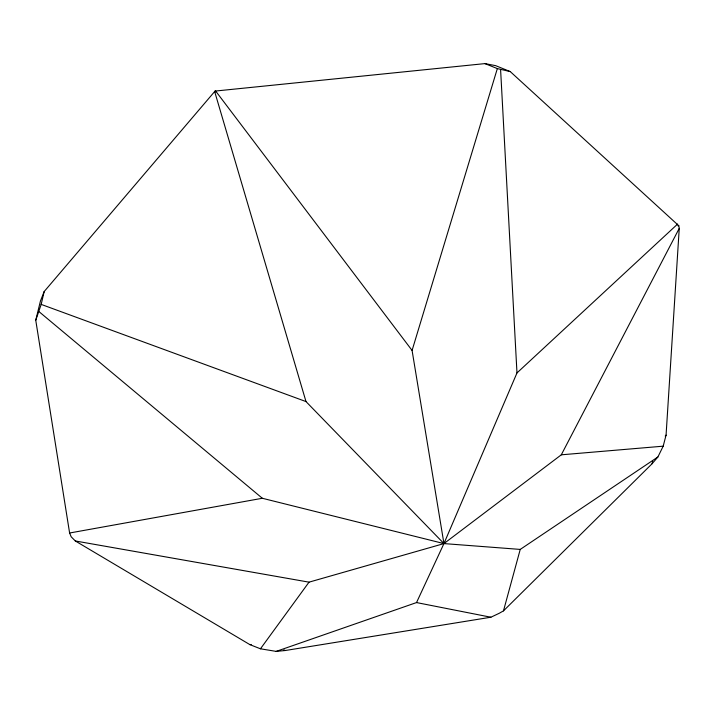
<?xml version="1.0" encoding="UTF-8"?>
<svg xmlns="http://www.w3.org/2000/svg" width="715" height="715" viewBox="0 0 715 715"><rect width="100%" height="100%" fill="white"/><g stroke="black" fill="none" stroke-linecap="round" stroke-linejoin="round"><path stroke-width="1.07" d="M666.067 435.131L679.25 228.353L678.785 225.726L510.251 71.589L495.638 65.646L484.949 63.608L215.045 91.082L44.178 291.55L40.442 301.006L35.75 320.257L69.605 533.006L71.205 536.804L75.325 540.978L249.937 644.653L260.457 648.8L276.196 651.392L285.339 650.507L490.892 617.224L499.267 613.264L503.485 610.86L652.089 463.731L657.889 456.992L663.189 446.178L666.067 435.131L665.218 436.061M35.75 320.257L41.175 304.393L44.178 291.55M652.089 463.731L652.652 461.39M503.485 610.86L520.234 549.415L657.889 456.992M276.196 651.392L416.523 602.566L443.944 543.588L412.081 350.439L497.336 68.586L484.949 63.608M677.614 224.054L516.981 372.935L443.944 543.588L309.023 582.162L75.325 540.978M69.605 533.006L262.334 498.275L443.944 543.588L561.293 454.82L679.25 228.353M260.457 648.8L309.023 582.162M249.937 644.653L251.233 644.492M561.293 454.82L663.189 446.178M677.9 225.761L678.785 225.726M520.234 549.415L443.944 543.588L305.993 401.571L41.175 304.393M416.523 602.566L490.892 617.224M497.336 68.586L510.251 71.589M283.873 649.89L285.339 650.507M39.039 311.669L262.334 498.275M215.599 90.966L412.081 350.439M215.045 91.082L215.599 91.958M214.634 91.466L305.993 401.571M500.598 69.614L516.981 372.935"/></g></svg>
